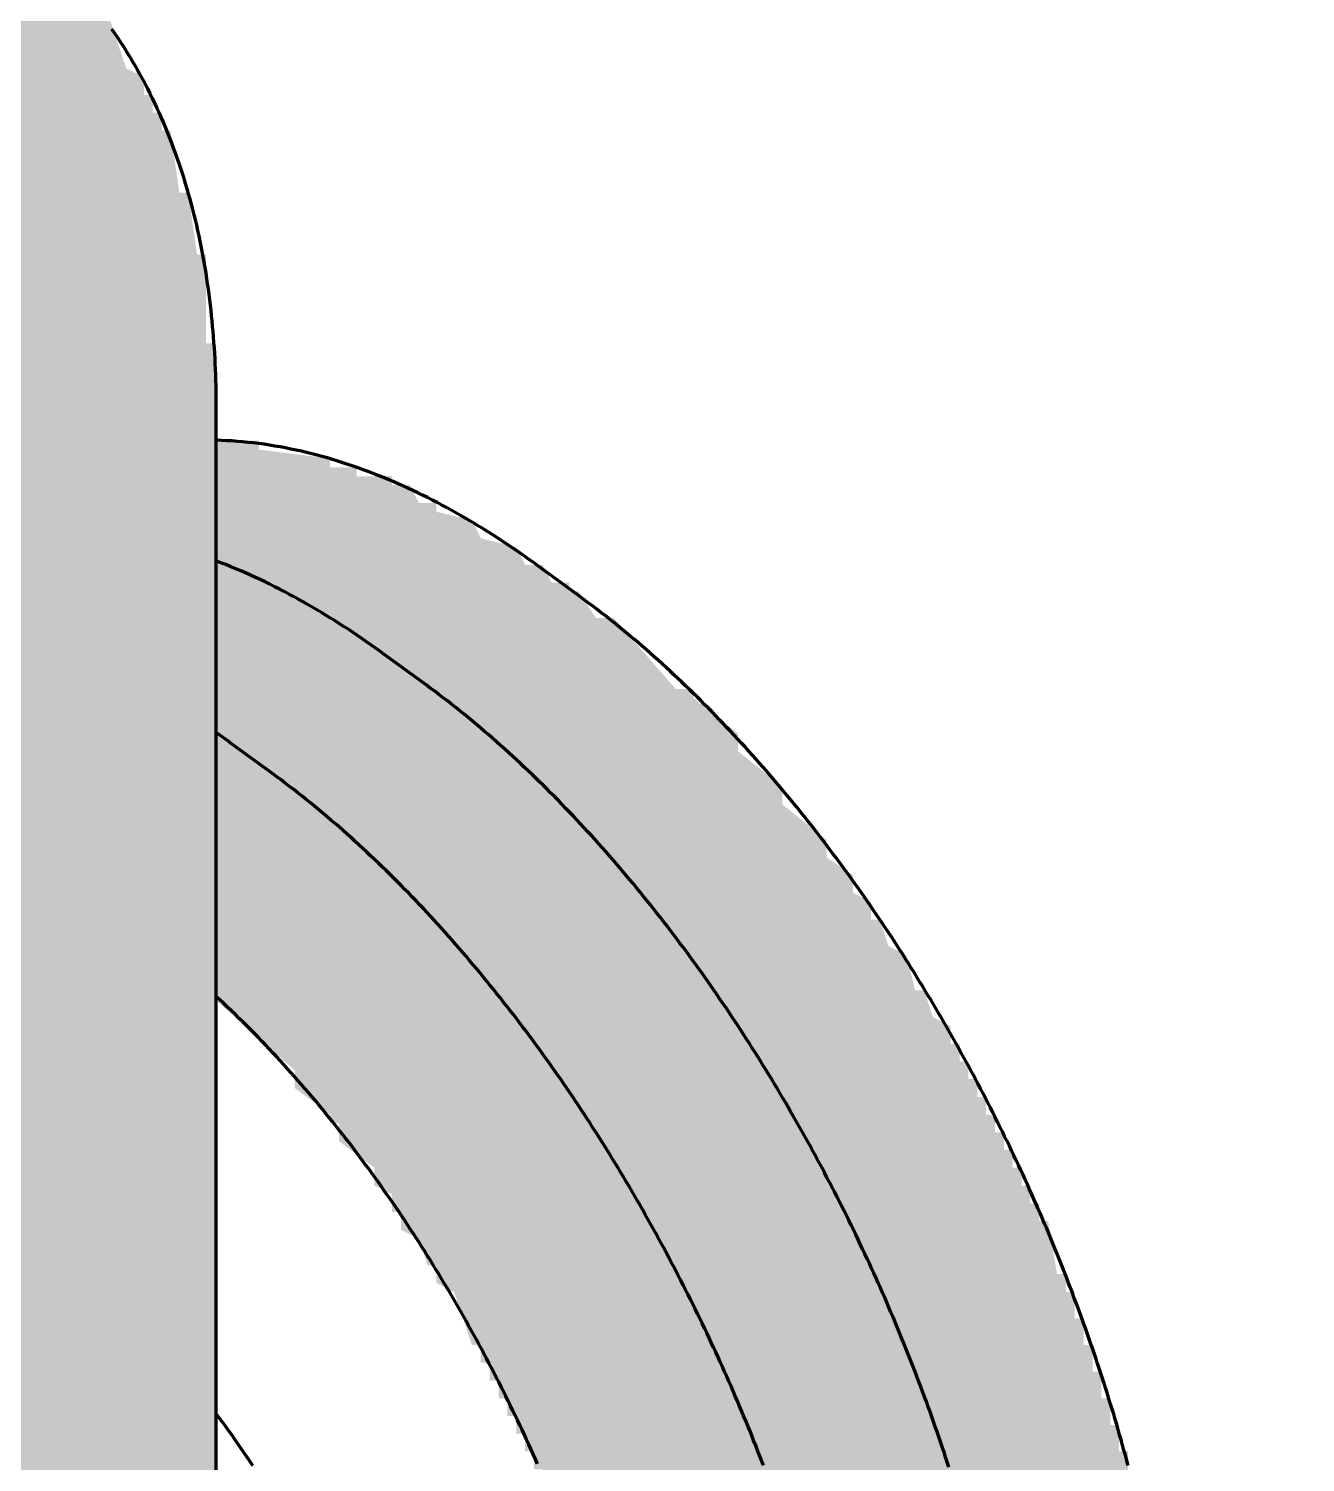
# Model space of a CAD drawing. Header units: millimetres. Extents: x 0 to 420, y 0 to 297.
# Drawn here: x 242.86 to 257.26, y 224 to 240.17 of the extents above; entities that cross this region are included whole.
import ezdxf

# ---------------------------------------------------------------- set-up
doc = ezdxf.new("R2010")
doc.units = ezdxf.units.MM
doc.layers.add('01-VISIBLE', color=7, linetype='CONTINUOUS', lineweight=70)
doc.layers.add('13-GRAFICA', color=30, linetype='CONTINUOUS', lineweight=18)

msp = doc.modelspace()

# ---------------------------------------------------------------- hatches: boundary and pattern name
at = {"layer": '13-GRAFICA', "true_color": 0xb21820}
h = msp.add_hatch(color=7, dxfattribs=at)
h.dxf.hatch_style = 1
h.paths.add_polyline_path([(220.956, 223.418), (220.956, 248.818), (220.856, 248.818), (220.856, 249.618), (220.756, 249.618), (220.756, 250.018), (220.656, 250.018), (220.556, 250.618), (220.356, 250.718), (220.156, 251.318), (219.856, 251.518), (219.856, 251.718), (219.656, 251.818), (219.656, 252.018), (219.456, 252.118), (219.456, 252.318), (219.156, 252.518), (219.156, 252.718), (218.956, 252.818), (218.956, 253.018), (218.756, 253.118), (218.756, 253.318), (218.656, 253.318), (218.656, 253.418), (218.456, 253.518), (218.456, 253.718), (218.256, 253.818), (218.156, 254.218), (217.956, 254.318), (217.856, 254.718), (217.756, 254.718), (217.656, 255.018), (217.556, 255.018), (217.456, 255.718), (217.356, 255.718), (217.356, 256.118), (217.256, 256.118), (217.256, 256.518), (217.356, 256.518), (217.356, 256.818), (217.456, 256.818), (217.456, 257.118), (217.556, 257.118), (217.656, 257.518), (217.756, 257.518), (217.956, 257.818), (218.156, 257.818), (218.156, 257.918), (218.356, 257.918), (218.356, 258.018), (219.056, 258.118), (219.056, 258.218), (219.456, 258.218), (219.456, 258.118), (219.956, 258.118), (219.956, 258.018), (220.456, 258.018), (220.456, 257.918), (221.056, 257.818), (221.056, 257.718), (221.256, 257.718), (221.256, 257.618), (221.556, 257.618), (221.556, 257.518), (221.756, 257.518), (221.756, 257.418), (222.056, 257.418), (222.056, 257.318), (222.256, 257.318), (222.356, 257.118), (222.556, 257.118), (222.556, 257.018), (222.756, 257.018), (222.756, 256.918), (222.956, 256.918), (222.956, 256.818), (223.156, 256.818), (223.156, 256.718), (223.756, 256.518), (223.856, 256.318), (224.056, 256.318), (224.056, 256.218), (224.256, 256.218), (224.356, 256.018), (224.956, 255.818), (225.056, 255.618), (225.656, 255.418), (225.756, 255.218), (226.356, 255.018), (226.456, 254.818), (226.656, 254.818), (226.656, 254.718), (226.856, 254.718), (226.956, 254.518), (227.556, 254.318), (227.656, 254.118), (228.256, 253.918), (228.356, 253.718), (228.756, 253.618), (228.856, 253.418), (229.056, 253.418), (229.056, 253.318), (229.456, 253.218), (229.556, 253.018), (230.156, 252.818), (230.256, 252.618), (230.856, 252.418), (230.856, 252.318), (231.156, 252.218), (231.256, 252.018), (231.656, 251.918), (231.756, 251.718), (231.956, 251.718), (232.056, 251.518), (232.456, 251.418), (232.556, 251.218), (232.756, 251.218), (232.856, 251.018), (233.056, 251.018), (233.256, 250.718), (233.456, 250.718), (233.556, 250.518), (233.756, 250.518), (233.856, 250.318), (234.056, 250.318), (234.256, 250.018), (234.456, 250.018), (234.456, 249.918), (234.556, 249.918), (234.656, 249.718), (234.856, 249.718), (235.056, 249.418), (235.256, 249.418), (235.556, 249.018), (235.756, 249.018), (235.956, 248.718), (236.156, 248.718), (236.656, 248.118), (236.856, 248.118), (237.356, 247.518), (237.556, 247.518), (238.456, 246.518), (238.656, 246.518), (238.656, 246.418), (240.156, 245.018), (240.156, 244.818), (241.056, 244.018), (241.056, 243.818), (241.456, 243.518), (241.456, 243.318), (241.856, 243.018), (241.856, 242.818), (242.056, 242.718), (242.056, 242.518), (242.356, 242.318), (242.356, 242.118), (242.556, 242.018), (242.556, 241.818), (242.756, 241.718), (242.756, 241.518), (243.056, 241.318), (243.056, 241.118), (243.256, 241.018), (243.256, 240.818), (243.556, 240.618), (243.556, 240.418), (243.756, 240.318), (243.956, 239.718), (244.156, 239.618), (244.156, 239.418), (244.256, 239.418), (244.256, 239.218), (244.356, 239.218), (244.356, 239.018), (244.456, 239.018), (244.556, 238.318), (244.656, 238.318), (244.756, 237.618), (244.856, 237.618), (244.856, 236.618), (244.956, 236.618), (244.956, 202.318), (244.856, 202.318), (244.756, 202.018), (244.456, 201.918), (244.456, 197.518), (244.056, 197.418), (243.956, 197.218), (243.356, 197.018), (243.256, 196.818), (242.656, 196.618), (242.556, 196.418), (241.956, 196.218), (241.956, 196.118), (241.656, 196.018), (241.656, 195.918), (241.356, 196.018), (241.356, 201.118), (241.556, 201.218), (241.556, 201.418), (241.756, 201.518), (241.756, 201.718), (241.956, 201.818), (241.956, 202.018), (242.156, 202.118), (242.156, 202.318), (242.256, 202.318), (242.356, 202.618), (242.456, 202.618), (242.456, 236.218), (242.356, 236.218), (242.356, 237.118), (242.256, 237.118), (242.156, 237.918), (242.056, 237.918), (242.056, 238.118), (241.956, 238.118), (241.756, 238.718), (241.656, 238.718), (241.556, 239.018), (241.356, 239.118), (241.356, 239.318), (241.056, 239.518), (241.056, 239.718), (240.856, 239.818), (240.856, 240.018), (240.656, 240.118), (240.656, 240.318), (240.356, 240.518), (240.356, 240.718), (240.156, 240.818), (240.156, 241.018), (239.956, 241.118), (239.956, 241.318), (239.556, 241.618), (239.556, 241.818), (239.256, 242.018), (239.256, 242.218), (238.756, 242.618), (238.756, 242.818), (238.656, 242.818), (236.356, 245.218), (236.156, 245.218), (235.656, 245.818), (235.456, 245.818), (234.956, 246.418), (234.756, 246.418), (234.756, 246.518), (234.656, 246.518), (234.456, 246.818), (234.256, 246.818), (233.956, 247.218), (233.756, 247.218), (233.556, 247.518), (233.356, 247.518), (233.056, 247.918), (232.856, 247.918), (232.856, 248.018), (232.556, 248.118), (232.356, 248.418), (232.156, 248.418), (232.056, 248.618), (231.856, 248.618), (231.656, 248.918), (231.456, 248.918), (231.456, 249.018), (231.156, 249.118), (231.056, 249.318), (230.656, 249.418), (230.656, 249.518), (230.356, 249.618), (230.256, 249.818), (229.856, 249.918), (229.756, 250.118), (229.356, 250.218), (229.256, 250.418), (228.656, 250.618), (228.556, 250.818), (228.156, 250.918), (228.056, 251.118), (227.456, 251.318), (227.356, 251.518), (227.156, 251.518), (227.156, 251.618), (226.756, 251.718), (226.656, 251.918), (226.056, 252.118), (225.956, 252.318), (225.556, 252.418), (225.456, 252.618), (225.256, 252.618), (225.256, 252.718), (224.856, 252.818), (224.756, 253.018), (224.156, 253.218), (224.056, 253.418), (223.456, 253.618), (223.356, 253.818), (222.956, 253.918), (222.856, 254.118), (222.656, 254.118), (222.656, 254.218), (222.456, 254.218), (222.456, 254.318), (221.856, 254.518), (221.756, 254.718), (221.556, 254.718), (221.556, 254.818), (221.356, 254.818), (221.356, 254.918), (221.156, 254.918), (221.156, 255.018), (220.956, 255.018), (220.956, 255.118), (220.756, 255.118), (220.756, 255.218), (220.456, 255.218), (220.456, 255.118), (220.656, 255.018), (220.656, 254.818), (220.856, 254.718), (220.856, 254.518), (220.956, 254.518), (220.956, 254.418), (221.156, 254.318), (221.156, 254.118), (221.356, 254.018), (221.356, 253.818), (221.556, 253.718), (221.556, 253.518), (221.856, 253.318), (221.856, 253.118), (222.056, 253.018), (222.056, 252.818), (222.256, 252.718), (222.256, 252.518), (222.456, 252.418), (222.456, 252.218), (222.556, 252.218), (222.556, 252.018), (222.656, 252.018), (222.656, 251.818), (222.756, 251.818), (222.756, 251.618), (222.856, 251.618), (222.856, 251.418), (222.956, 251.418), (222.956, 251.218), (223.056, 251.218), (223.056, 250.818), (223.156, 250.818), (223.156, 250.418), (223.256, 250.418), (223.256, 250.018), (223.356, 250.018), (223.356, 249.118), (223.456, 249.118), (223.456, 225.618), (223.356, 225.618), (222.856, 225.018), (222.656, 225.018), (221.956, 224.218), (221.756, 224.218), (221.056, 223.418)])
at = {"layer": '13-GRAFICA', "true_color": 0x202020}
h = msp.add_hatch(color=7, dxfattribs=at)
h.dxf.hatch_style = 1
h.paths.add_polyline_path([(248.656, 234.118), (248.756, 233.918), (248.956, 233.918), (248.956, 233.818), (249.056, 233.818), (249.256, 233.518), (249.456, 233.518), (250.156, 232.718), (250.356, 232.718), (250.356, 232.618), (250.856, 232.218), (250.856, 232.018), (251.356, 231.618), (251.356, 231.418), (251.856, 231.018), (251.856, 230.818), (252.156, 230.618), (252.156, 230.418), (252.356, 230.318), (252.356, 230.118), (252.456, 230.118), (252.556, 229.818), (252.756, 229.718), (252.856, 229.318), (252.956, 229.318), (253.056, 229.018), (253.256, 228.918), (253.256, 228.718), (253.356, 228.718), (253.356, 228.518), (253.456, 228.518), (253.456, 228.318), (253.556, 228.318), (253.556, 228.118), (253.656, 228.118), (253.656, 227.918), (253.756, 227.918), (253.756, 227.718), (253.856, 227.718), (253.856, 227.518), (253.956, 227.518), (253.956, 227.318), (254.056, 227.318), (254.056, 227.118), (254.156, 227.118), (254.156, 226.918), (254.256, 226.918), (254.256, 226.718), (254.356, 226.718), (254.456, 226.118), (254.556, 226.118), (254.556, 225.918), (254.656, 225.918), (254.656, 225.618), (254.756, 225.618), (254.756, 225.318), (254.856, 225.318), (254.856, 225.018), (254.956, 225.018), (254.956, 224.718), (255.056, 224.718), (255.056, 224.418), (255.156, 224.418), (255.156, 224.118), (255.256, 224.118), (255.256, 223.618), (255.356, 223.618), (255.456, 222.718), (255.556, 222.718), (255.556, 222.318), (255.656, 222.318), (255.756, 220.118), (255.856, 220.118), (255.856, 214.818), (255.956, 214.818), (255.956, 213.518), (256.056, 213.518), (256.156, 211.718), (256.256, 211.718), (256.256, 211.018), (256.356, 211.018), (256.556, 208.918), (256.656, 208.918), (256.656, 208.318), (256.756, 208.318), (256.756, 207.618), (256.856, 207.618), (256.856, 206.918), (256.956, 206.918), (256.956, 206.118), (257.056, 206.118), (257.056, 205.218), (257.156, 205.218), (257.156, 204.018), (257.256, 204.018), (257.256, 199.818), (257.156, 199.818), (257.156, 198.718), (257.056, 198.718), (256.956, 197.318), (256.856, 197.318), (256.856, 196.818), (256.756, 196.818), (256.756, 196.218), (256.656, 196.218), (256.656, 195.618), (256.556, 195.618), (256.456, 194.518), (256.356, 194.518), (256.356, 194.018), (256.256, 194.018), (256.256, 193.318), (256.156, 193.318), (256.156, 192.618), (256.056, 192.618), (256.056, 191.818), (255.956, 191.818), (255.956, 190.618), (255.856, 190.618), (255.856, 185.418), (255.756, 185.418), (255.656, 183.618), (255.556, 183.618), (255.556, 183.318), (255.456, 183.318), (255.456, 183.118), (255.356, 183.118), (255.256, 182.518), (255.156, 182.518), (254.956, 181.918), (254.656, 181.718), (254.656, 181.518), (254.256, 181.218), (254.256, 181.018), (254.156, 181.018), (253.956, 180.718), (253.556, 180.618), (253.456, 180.418), (253.056, 180.318), (253.056, 180.218), (252.756, 180.118), (252.756, 180.018), (252.456, 180.018), (252.356, 179.818), (252.156, 179.818), (252.056, 179.618), (251.656, 179.518), (251.556, 179.318), (251.356, 179.318), (251.356, 179.218), (251.156, 179.218), (251.156, 179.118), (250.956, 179.118), (250.956, 179.018), (250.656, 179.018), (250.356, 178.618), (249.756, 178.418), (249.656, 178.218), (249.456, 178.218), (249.456, 178.118), (249.256, 178.118), (249.256, 178.018), (248.956, 178.018), (248.956, 177.918), (246.956, 177.818), (246.956, 177.918), (246.756, 177.918), (246.756, 184.018), (247.056, 183.918), (247.156, 183.718), (247.756, 183.518), (247.856, 183.318), (248.256, 183.218), (248.356, 183.018), (248.556, 183.018), (248.556, 182.918), (249.156, 182.718), (249.156, 182.618), (249.456, 182.618), (249.456, 182.518), (249.656, 182.518), (249.656, 182.418), (249.856, 182.418), (249.856, 182.618), (249.956, 182.618), (249.956, 183.518), (250.056, 183.518), (250.056, 188.818), (250.156, 188.818), (250.156, 190.018), (250.256, 190.018), (250.256, 190.918), (250.356, 190.918), (250.356, 191.618), (250.456, 191.618), (250.656, 193.418), (250.756, 193.418), (250.856, 194.518), (250.956, 194.518), (251.056, 195.618), (251.156, 195.618), (251.156, 196.218), (251.256, 196.218), (251.356, 198.118), (251.456, 198.118), (251.456, 201.918), (251.356, 201.918), (251.356, 203.118), (251.256, 203.118), (251.256, 204.018), (251.156, 204.018), (251.156, 204.718), (251.056, 204.718), (250.856, 206.818), (250.756, 206.818), (250.556, 208.818), (250.456, 208.818), (250.456, 209.618), (250.356, 209.618), (250.356, 210.418), (250.256, 210.418), (250.256, 211.418), (250.156, 211.418), (250.156, 212.718), (250.056, 212.718), (250.056, 218.018), (249.956, 218.018), (249.856, 220.018), (249.756, 220.018), (249.456, 221.718), (249.356, 221.718), (249.356, 222.018), (249.256, 222.018), (249.256, 222.318), (249.156, 222.318), (248.956, 223.218), (248.856, 223.218), (248.856, 223.418), (248.756, 223.418), (248.756, 223.718), (248.656, 223.718), (248.656, 223.918), (248.556, 223.918), (248.556, 224.118), (248.456, 224.118), (248.456, 224.318), (248.356, 224.318), (248.356, 224.518), (248.256, 224.518), (248.256, 224.718), (248.156, 224.718), (248.156, 224.918), (248.056, 224.918), (248.056, 225.118), (247.956, 225.118), (247.956, 225.318), (247.856, 225.318), (247.656, 225.918), (247.456, 226.018), (247.456, 226.218), (247.356, 226.218), (247.256, 226.518), (247.056, 226.618), (247.056, 226.818), (246.956, 226.818), (246.956, 227.018), (246.756, 227.118), (246.756, 227.318), (246.356, 227.618), (246.356, 227.818), (246.256, 227.818), (246.256, 227.918), (245.856, 228.218), (245.856, 228.418), (244.956, 229.218), (244.956, 235.518), (245.456, 235.518), (245.456, 235.418), (246.256, 235.318), (246.256, 235.218), (246.556, 235.218), (246.556, 235.118), (246.956, 235.118), (246.956, 235.018), (247.156, 235.018), (247.256, 234.818), (247.456, 234.818), (247.456, 234.718), (247.856, 234.618), (247.956, 234.418), (248.356, 234.318), (248.456, 234.118)])

# ---------------------------------------------------------------- linework, layer by layer
at = {"layer": '01-VISIBLE'}
for p, q in [((244.969, 235.9), (244.969, 202.496)), ((249.071, 233.764), (248.595, 234.113)), ((247.339, 232.764), (246.862, 233.112)), ((245.606, 231.764), (245.13, 232.112))]:
    msp.add_line(p, q, dxfattribs=at)
for points in [[(243.791, 240.166), (243.825, 240.116), (243.859, 240.066), (243.893, 240.015), (243.926, 239.964), (243.958, 239.913), (243.99, 239.861), (244.021, 239.809), (244.052, 239.757), (244.082, 239.704), (244.111, 239.651), (244.14, 239.597), (244.169, 239.544), (244.197, 239.49), (244.224, 239.436), (244.251, 239.381), (244.277, 239.326), (244.302, 239.271), (244.328, 239.216), (244.352, 239.16), (244.376, 239.104), (244.4, 239.048), (244.423, 238.992), (244.445, 238.936), (244.467, 238.879), (244.488, 238.822), (244.509, 238.765), (244.529, 238.708), (244.549, 238.65), (244.568, 238.593), (244.587, 238.535), (244.605, 238.477), (244.623, 238.419), (244.641, 238.361), (244.657, 238.302), (244.674, 238.244), (244.689, 238.185), (244.705, 238.126), (244.72, 238.068), (244.734, 238.009), (244.748, 237.949), (244.761, 237.89), (244.774, 237.831), (244.787, 237.771), (244.799, 237.712), (244.811, 237.652), (244.822, 237.593), (244.833, 237.533), (244.843, 237.473), (244.853, 237.413), (244.862, 237.353), (244.871, 237.293), (244.88, 237.233), (244.888, 237.173), (244.896, 237.112), (244.903, 237.052), (244.91, 236.992), (244.916, 236.931), (244.923, 236.871), (244.928, 236.81), (244.934, 236.75), (244.939, 236.689), (244.943, 236.629), (244.947, 236.568), (244.951, 236.508), (244.955, 236.447), (244.958, 236.386), (244.96, 236.326), (244.963, 236.265), (244.964, 236.204), (244.966, 236.143), (244.967, 236.083), (244.968, 236.022), (244.969, 235.961), (244.969, 235.9)], [(248.595, 234.113), (248.546, 234.148), (248.496, 234.184), (248.447, 234.219), (248.397, 234.254), (248.347, 234.288), (248.296, 234.322), (248.246, 234.356), (248.195, 234.39), (248.144, 234.423), (248.093, 234.456), (248.042, 234.488), (247.99, 234.52), (247.939, 234.552), (247.887, 234.584), (247.834, 234.615), (247.782, 234.646), (247.729, 234.676), (247.676, 234.706), (247.623, 234.735), (247.57, 234.765), (247.516, 234.793), (247.463, 234.822), (247.409, 234.85), (247.354, 234.877), (247.3, 234.904), (247.245, 234.931), (247.191, 234.957), (247.135, 234.983), (247.08, 235.008), (247.025, 235.033), (246.969, 235.057), (246.913, 235.081), (246.857, 235.104), (246.8, 235.127), (246.744, 235.149), (246.687, 235.17), (246.63, 235.192), (246.573, 235.212), (246.516, 235.232), (246.458, 235.252), (246.4, 235.271), (246.342, 235.289), (246.284, 235.307), (246.226, 235.324), (246.167, 235.34), (246.109, 235.356), (246.05, 235.371), (245.991, 235.386), (245.932, 235.4), (245.872, 235.413), (245.813, 235.425), (245.753, 235.437), (245.694, 235.449), (245.634, 235.459), (245.574, 235.469), (245.514, 235.478), (245.453, 235.486), (245.393, 235.493), (245.333, 235.5), (245.272, 235.506), (245.212, 235.511), (245.151, 235.516), (245.09, 235.519), (245.03, 235.522), (244.969, 235.524)], [(246.862, 233.112), (246.813, 233.148), (246.764, 233.183), (246.715, 233.218), (246.666, 233.252), (246.616, 233.287), (246.566, 233.321), (246.516, 233.354), (246.466, 233.388), (246.415, 233.421), (246.364, 233.453), (246.313, 233.486), (246.262, 233.518), (246.211, 233.549), (246.159, 233.581), (246.107, 233.611), (246.055, 233.642), (246.003, 233.672), (245.951, 233.702), (245.898, 233.731), (245.845, 233.76), (245.792, 233.789), (245.738, 233.817), (245.685, 233.845), (245.631, 233.872), (245.577, 233.899), (245.523, 233.926), (245.468, 233.952), (245.414, 233.977), (245.359, 234.003), (245.304, 234.027), (245.248, 234.051), (245.193, 234.075), (245.137, 234.098), (245.081, 234.121), (245.025, 234.143), (244.969, 234.165)], [(255.259, 223.959), (255.243, 224.017), (255.227, 224.075), (255.211, 224.133), (255.195, 224.191), (255.179, 224.249), (255.162, 224.307), (255.146, 224.365), (255.129, 224.423), (255.112, 224.48), (255.095, 224.538), (255.077, 224.596), (255.06, 224.653), (255.042, 224.711), (255.024, 224.768), (255.006, 224.826), (254.988, 224.883), (254.969, 224.94), (254.951, 224.998), (254.932, 225.055), (254.913, 225.112), (254.894, 225.169), (254.875, 225.226), (254.855, 225.283), (254.835, 225.34), (254.816, 225.397), (254.796, 225.453), (254.776, 225.51), (254.755, 225.567), (254.735, 225.623), (254.714, 225.68), (254.693, 225.736), (254.673, 225.793), (254.651, 225.849), (254.63, 225.906), (254.609, 225.962), (254.587, 226.018), (254.565, 226.074), (254.543, 226.13), (254.521, 226.186), (254.499, 226.242), (254.477, 226.298), (254.454, 226.354), (254.431, 226.409), (254.409, 226.465), (254.386, 226.521), (254.362, 226.576), (254.339, 226.632), (254.315, 226.687), (254.292, 226.742), (254.268, 226.798), (254.244, 226.853), (254.22, 226.908), (254.195, 226.963), (254.171, 227.018), (254.146, 227.073), (254.122, 227.128), (254.097, 227.183), (254.072, 227.237), (254.046, 227.292), (254.021, 227.347), (253.995, 227.401), (253.97, 227.455), (253.944, 227.51), (253.918, 227.564), (253.892, 227.618), (253.865, 227.672), (253.839, 227.726), (253.812, 227.78), (253.785, 227.834), (253.759, 227.888), (253.731, 227.942), (253.704, 227.996), (253.677, 228.049), (253.649, 228.103), (253.622, 228.156), (253.594, 228.209), (253.566, 228.263), (253.537, 228.316), (253.509, 228.369), (253.481, 228.422), (253.452, 228.475), (253.423, 228.528), (253.394, 228.581), (253.365, 228.633), (253.336, 228.686), (253.307, 228.738), (253.277, 228.791), (253.247, 228.843), (253.217, 228.895), (253.187, 228.948), (253.157, 229), (253.127, 229.052), (253.096, 229.104), (253.066, 229.155), (253.035, 229.207), (253.004, 229.259), (252.973, 229.31), (252.942, 229.362), (252.91, 229.413), (252.879, 229.464), (252.847, 229.515), (252.815, 229.567), (252.783, 229.618), (252.751, 229.668), (252.719, 229.719), (252.686, 229.77), (252.654, 229.82), (252.621, 229.871), (252.588, 229.921), (252.555, 229.971), (252.521, 230.022), (252.488, 230.072), (252.454, 230.122), (252.421, 230.171), (252.387, 230.221), (252.353, 230.271), (252.318, 230.32), (252.284, 230.37), (252.25, 230.419), (252.215, 230.468), (252.18, 230.517), (252.145, 230.566), (252.11, 230.615), (252.074, 230.664), (252.039, 230.712), (252.003, 230.761), (251.967, 230.809), (251.931, 230.857), (251.895, 230.905), (251.859, 230.953), (251.823, 231.001), (251.786, 231.049), (251.749, 231.097), (251.712, 231.144), (251.675, 231.192), (251.638, 231.239), (251.6, 231.286), (251.562, 231.333), (251.525, 231.38), (251.487, 231.426), (251.449, 231.473), (251.41, 231.519), (251.372, 231.566), (251.333, 231.612), (251.294, 231.658), (251.255, 231.704), (251.216, 231.749), (251.177, 231.795), (251.137, 231.84), (251.097, 231.885), (251.058, 231.93), (251.018, 231.975), (250.977, 232.02), (250.937, 232.065), (250.896, 232.109), (250.856, 232.154), (250.815, 232.198), (250.774, 232.242), (250.732, 232.285), (250.691, 232.329), (250.649, 232.372), (250.607, 232.416), (250.565, 232.459), (250.523, 232.502), (250.481, 232.544), (250.438, 232.587), (250.395, 232.629), (250.352, 232.672), (250.309, 232.714), (250.266, 232.755), (250.223, 232.797), (250.179, 232.838), (250.135, 232.879), (250.091, 232.92), (250.047, 232.961), (250.002, 233.002), (249.957, 233.042), (249.913, 233.082), (249.868, 233.122), (249.822, 233.162), (249.777, 233.201), (249.731, 233.241), (249.685, 233.28), (249.639, 233.318), (249.593, 233.357), (249.547, 233.395), (249.5, 233.433), (249.453, 233.471), (249.406, 233.509), (249.359, 233.546), (249.312, 233.583), (249.264, 233.62), (249.216, 233.656), (249.168, 233.692), (249.12, 233.728), (249.071, 233.764)], [(253.237, 223.94), (253.218, 223.997), (253.199, 224.055), (253.181, 224.112), (253.161, 224.169), (253.142, 224.226), (253.123, 224.283), (253.103, 224.34), (253.083, 224.396), (253.063, 224.453), (253.043, 224.51), (253.023, 224.567), (253.002, 224.623), (252.982, 224.68), (252.961, 224.736), (252.94, 224.793), (252.919, 224.849), (252.898, 224.905), (252.876, 224.962), (252.855, 225.018), (252.833, 225.074), (252.811, 225.13), (252.789, 225.186), (252.767, 225.242), (252.744, 225.298), (252.722, 225.354), (252.699, 225.409), (252.676, 225.465), (252.653, 225.521), (252.63, 225.576), (252.607, 225.632), (252.583, 225.687), (252.559, 225.742), (252.536, 225.798), (252.512, 225.853), (252.487, 225.908), (252.463, 225.963), (252.439, 226.018), (252.414, 226.073), (252.389, 226.128), (252.364, 226.182), (252.339, 226.237), (252.314, 226.292), (252.289, 226.346), (252.263, 226.401), (252.237, 226.455), (252.211, 226.51), (252.185, 226.564), (252.159, 226.618), (252.133, 226.672), (252.106, 226.726), (252.08, 226.78), (252.053, 226.834), (252.026, 226.888), (251.999, 226.942), (251.972, 226.995), (251.944, 227.049), (251.917, 227.102), (251.889, 227.156), (251.861, 227.209), (251.833, 227.263), (251.805, 227.316), (251.777, 227.369), (251.748, 227.422), (251.72, 227.475), (251.691, 227.528), (251.662, 227.58), (251.633, 227.633), (251.604, 227.686), (251.574, 227.738), (251.545, 227.791), (251.515, 227.843), (251.485, 227.895), (251.455, 227.947), (251.425, 228), (251.395, 228.051), (251.364, 228.103), (251.333, 228.155), (251.303, 228.207), (251.272, 228.259), (251.241, 228.31), (251.209, 228.362), (251.178, 228.413), (251.146, 228.464), (251.115, 228.515), (251.083, 228.566), (251.051, 228.617), (251.019, 228.668), (250.986, 228.719), (250.954, 228.77), (250.921, 228.82), (250.888, 228.871), (250.855, 228.921), (250.822, 228.971), (250.789, 229.021), (250.756, 229.071), (250.722, 229.121), (250.688, 229.171), (250.654, 229.221), (250.62, 229.271), (250.586, 229.32), (250.552, 229.369), (250.517, 229.419), (250.482, 229.468), (250.448, 229.517), (250.413, 229.566), (250.377, 229.615), (250.342, 229.663), (250.307, 229.712), (250.271, 229.761), (250.235, 229.809), (250.199, 229.857), (250.163, 229.905), (250.127, 229.953), (250.09, 230.001), (250.053, 230.049), (250.017, 230.096), (249.98, 230.144), (249.943, 230.191), (249.905, 230.239), (249.868, 230.286), (249.83, 230.333), (249.792, 230.379), (249.754, 230.426), (249.716, 230.473), (249.678, 230.519), (249.639, 230.565), (249.601, 230.611), (249.562, 230.657), (249.523, 230.703), (249.484, 230.749), (249.444, 230.795), (249.405, 230.84), (249.365, 230.885), (249.325, 230.93), (249.285, 230.975), (249.245, 231.02), (249.205, 231.065), (249.164, 231.109), (249.123, 231.153), (249.082, 231.197), (249.041, 231.241), (249, 231.285), (248.958, 231.329), (248.917, 231.372), (248.875, 231.416), (248.833, 231.459), (248.791, 231.502), (248.748, 231.544), (248.706, 231.587), (248.663, 231.629), (248.62, 231.671), (248.577, 231.713), (248.534, 231.755), (248.49, 231.797), (248.446, 231.838), (248.403, 231.879), (248.358, 231.92), (248.314, 231.961), (248.27, 232.002), (248.225, 232.042), (248.18, 232.082), (248.135, 232.122), (248.09, 232.162), (248.045, 232.201), (247.999, 232.24), (247.953, 232.279), (247.907, 232.318), (247.861, 232.357), (247.814, 232.395), (247.768, 232.433), (247.721, 232.471), (247.674, 232.508), (247.627, 232.546), (247.579, 232.583), (247.532, 232.62), (247.484, 232.656), (247.436, 232.692), (247.387, 232.728), (247.339, 232.764)], [(245.13, 232.112), (245.103, 232.132), (245.076, 232.151), (245.05, 232.17), (245.023, 232.189), (244.996, 232.208), (244.969, 232.227)], [(251.144, 223.961), (251.122, 224.018), (251.101, 224.074), (251.079, 224.13), (251.057, 224.186), (251.034, 224.242), (251.012, 224.297), (250.989, 224.353), (250.967, 224.409), (250.944, 224.465), (250.921, 224.52), (250.897, 224.576), (250.874, 224.631), (250.851, 224.687), (250.827, 224.742), (250.803, 224.797), (250.779, 224.853), (250.755, 224.908), (250.731, 224.963), (250.706, 225.018), (250.682, 225.073), (250.657, 225.127), (250.632, 225.182), (250.607, 225.237), (250.582, 225.292), (250.556, 225.346), (250.531, 225.401), (250.505, 225.455), (250.479, 225.509), (250.453, 225.564), (250.427, 225.618), (250.401, 225.672), (250.374, 225.726), (250.347, 225.78), (250.321, 225.834), (250.294, 225.888), (250.267, 225.941), (250.239, 225.995), (250.212, 226.049), (250.184, 226.102), (250.157, 226.156), (250.129, 226.209), (250.101, 226.262), (250.073, 226.315), (250.044, 226.369), (250.016, 226.422), (249.987, 226.475), (249.958, 226.527), (249.929, 226.58), (249.9, 226.633), (249.871, 226.685), (249.842, 226.738), (249.812, 226.79), (249.783, 226.843), (249.753, 226.895), (249.723, 226.947), (249.692, 226.999), (249.662, 227.051), (249.632, 227.103), (249.601, 227.155), (249.57, 227.207), (249.539, 227.258), (249.508, 227.31), (249.477, 227.361), (249.446, 227.413), (249.414, 227.464), (249.382, 227.515), (249.35, 227.566), (249.318, 227.617), (249.286, 227.668), (249.254, 227.719), (249.221, 227.769), (249.189, 227.82), (249.156, 227.87), (249.123, 227.921), (249.09, 227.971), (249.057, 228.021), (249.023, 228.071), (248.99, 228.121), (248.956, 228.171), (248.922, 228.221), (248.888, 228.27), (248.854, 228.32), (248.819, 228.369), (248.785, 228.419), (248.75, 228.468), (248.715, 228.517), (248.68, 228.566), (248.645, 228.615), (248.61, 228.663), (248.574, 228.712), (248.538, 228.76), (248.503, 228.809), (248.467, 228.857), (248.43, 228.905), (248.394, 228.953), (248.358, 229.001), (248.321, 229.049), (248.284, 229.096), (248.247, 229.144), (248.21, 229.191), (248.173, 229.238), (248.135, 229.285), (248.098, 229.332), (248.06, 229.379), (248.022, 229.426), (247.984, 229.472), (247.945, 229.519), (247.907, 229.565), (247.868, 229.611), (247.829, 229.657), (247.79, 229.703), (247.751, 229.749), (247.712, 229.794), (247.672, 229.84), (247.633, 229.885), (247.593, 229.93), (247.553, 229.975), (247.513, 230.02), (247.472, 230.064), (247.432, 230.109), (247.391, 230.153), (247.35, 230.197), (247.309, 230.241), (247.267, 230.285), (247.226, 230.329), (247.184, 230.372), (247.143, 230.415), (247.1, 230.458), (247.058, 230.501), (247.016, 230.544), (246.973, 230.587), (246.931, 230.629), (246.888, 230.671), (246.845, 230.713), (246.801, 230.755), (246.758, 230.797), (246.714, 230.838), (246.67, 230.879), (246.626, 230.92), (246.582, 230.961), (246.537, 231.001), (246.493, 231.042), (246.448, 231.082), (246.403, 231.122), (246.358, 231.162), (246.312, 231.201), (246.266, 231.24), (246.221, 231.279), (246.175, 231.318), (246.128, 231.357), (246.082, 231.395), (246.035, 231.433), (245.988, 231.471), (245.941, 231.508), (245.894, 231.546), (245.847, 231.583), (245.799, 231.619), (245.751, 231.656), (245.703, 231.692), (245.655, 231.728), (245.606, 231.764)], [(248.597, 223.977), (248.573, 224.032), (248.548, 224.087), (248.523, 224.142), (248.499, 224.197), (248.473, 224.251), (248.448, 224.306), (248.423, 224.361), (248.397, 224.415), (248.371, 224.47), (248.345, 224.524), (248.319, 224.578), (248.293, 224.633), (248.266, 224.687), (248.24, 224.741), (248.213, 224.795), (248.186, 224.848), (248.159, 224.902), (248.131, 224.956), (248.104, 225.009), (248.076, 225.063), (248.048, 225.116), (248.02, 225.17), (247.992, 225.223), (247.964, 225.276), (247.935, 225.329), (247.906, 225.382), (247.877, 225.435), (247.848, 225.488), (247.819, 225.54), (247.79, 225.593), (247.76, 225.645), (247.73, 225.698), (247.7, 225.75), (247.67, 225.802), (247.64, 225.854), (247.609, 225.906), (247.579, 225.958), (247.548, 226.01), (247.517, 226.061), (247.486, 226.113), (247.454, 226.164), (247.423, 226.216), (247.391, 226.267), (247.359, 226.318), (247.327, 226.369), (247.295, 226.42), (247.263, 226.471), (247.23, 226.521), (247.197, 226.572), (247.164, 226.622), (247.131, 226.673), (247.098, 226.723), (247.064, 226.773), (247.031, 226.823), (246.997, 226.873), (246.963, 226.923), (246.929, 226.972), (246.894, 227.022), (246.86, 227.071), (246.825, 227.12), (246.79, 227.169), (246.755, 227.218), (246.719, 227.267), (246.684, 227.316), (246.648, 227.364), (246.612, 227.413), (246.576, 227.461), (246.54, 227.509), (246.504, 227.557), (246.467, 227.605), (246.43, 227.652), (246.393, 227.7), (246.356, 227.747), (246.319, 227.795), (246.281, 227.842), (246.243, 227.889), (246.205, 227.935), (246.167, 227.982), (246.129, 228.028), (246.09, 228.075), (246.051, 228.121), (246.012, 228.167), (245.973, 228.212), (245.934, 228.258), (245.894, 228.303), (245.854, 228.349), (245.814, 228.394), (245.774, 228.438), (245.734, 228.483), (245.693, 228.528), (245.652, 228.572), (245.611, 228.616), (245.57, 228.66), (245.528, 228.704), (245.487, 228.747), (245.445, 228.79), (245.403, 228.833), (245.36, 228.876), (245.318, 228.919), (245.275, 228.961), (245.232, 229.003), (245.189, 229.045), (245.145, 229.087), (245.101, 229.128), (245.057, 229.17), (245.013, 229.211), (244.969, 229.251)], [(245.384, 223.957), (245.351, 224.007), (245.318, 224.057), (245.284, 224.107), (245.251, 224.157), (245.216, 224.206), (245.182, 224.255), (245.147, 224.304), (245.112, 224.353), (245.077, 224.402), (245.041, 224.45), (245.005, 224.498), (244.969, 224.546)]]:
    msp.add_lwpolyline(points, dxfattribs=at)

doc.saveas('drawing.dxf')
